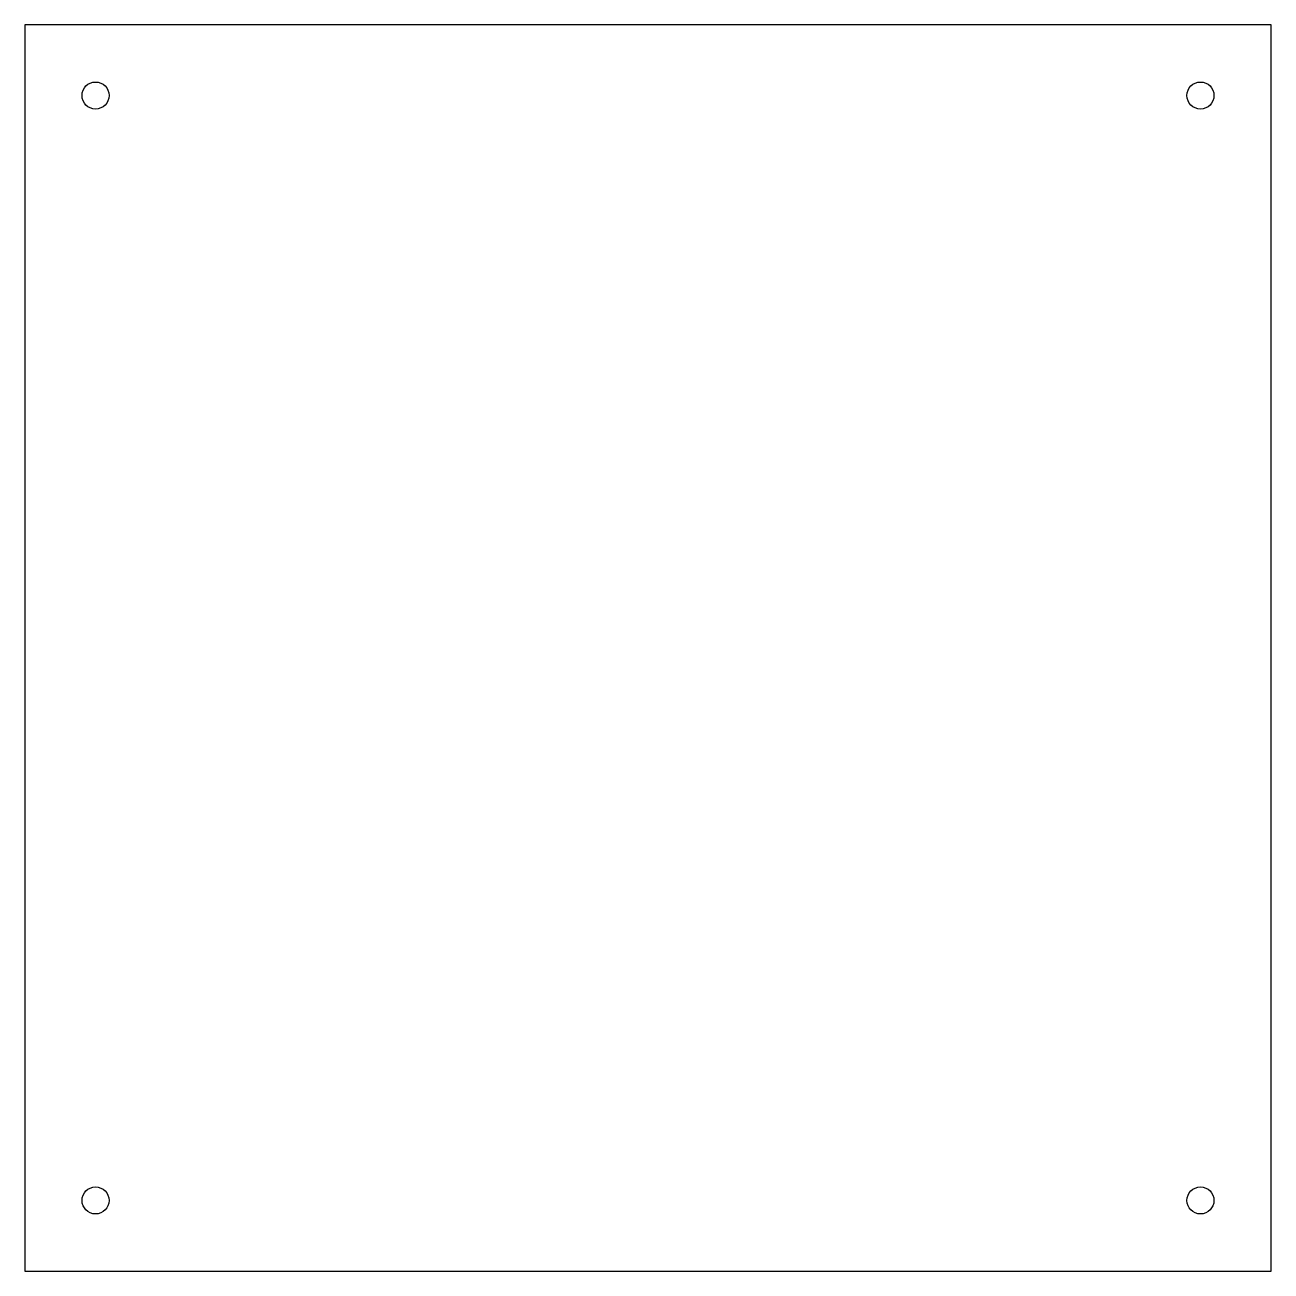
# Model space of a CAD drawing. Extents: x 201 to 501, y 193 to 493.
import ezdxf

# ---------------------------------------------------------------- set-up
doc = ezdxf.new("R2010")
doc.units = 0
doc.linetypes.add('SLD-CONTINUA', pattern=[0])
doc.layers.get('0').update_dxf_attribs({"linetype": 'CONTINUOUS'})

msp = doc.modelspace()

# ---------------------------------------------------------------- linework, layer by layer
at = {"color": 7, "linetype": 'SLD-CONTINUA'}
for p, q in [((200.95, 493.36), (200.95, 193.36)), ((500.95, 493.36), (200.95, 493.36)), ((500.95, 193.36), (500.95, 493.36)), ((200.95, 193.36), (500.95, 193.36))]:
    msp.add_line(p, q, dxfattribs=at)
for centre in [(217.95, 476.36), (483.95, 476.36), (217.95, 210.36), (483.95, 210.36)]:
    msp.add_circle(centre, 3.25, dxfattribs=at)

doc.saveas('drawing.dxf')
